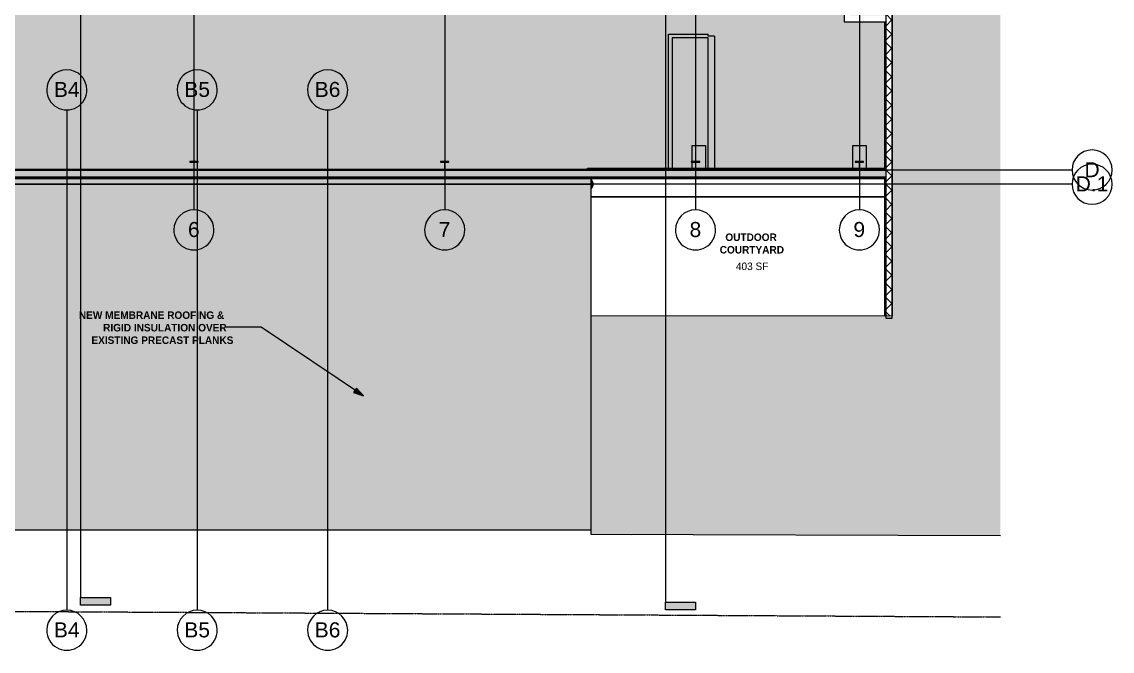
# Model space of a CAD drawing. Header units: inches. Extents: x -4124 to -1243, y 10241 to 12021.
# Drawn here: x -2619 to -1315, y 10241 to 10995 of the extents above; entities that cross this region are included whole.
import ezdxf

# ---------------------------------------------------------------- set-up
doc = ezdxf.new("R2010")
doc.units = ezdxf.units.IN
doc.header["$MEASUREMENT"] = 0
doc.linetypes.add('Double Dash 3_8_', pattern=[1, 0.375, -0.125, 0.125, -0.125, 0.125, -0.125])
doc.linetypes.add('Grid Line 1_2_', pattern=[0.875, 0.5, -0.125, 0.125, -0.125])
for name, color, linetype, lineweight in [('A-AREA-IDEN', 2, 'Continuous', 9), ('A-ROOF', 132, 'Continuous', 13), ('A-WALL', 113, 'Continuous', 13), ('A-WALL-PATT', 111, 'Continuous', 20), ('C-BLDG-PADS', 91, 'Continuous', 13), ('C-PROP-LINE', 91, 'Double Dash 3_8_', 9), ('C-TOPO', 7, 'Continuous', 9), ('G-ANNO-SYMB', 111, 'Continuous', 9), ('G-ANNO-TEXT', 231, 'Continuous', 9), ('I-WALL', 2, 'Continuous', 13), ('S-COLS', 52, 'Continuous', 13), ('S-FNDN', 32, 'Continuous', 13), ('S-GRID', 1, 'Continuous', 9), ('S-GRID-IDEN', 1, 'Continuous', 9)]:
    doc.layers.add(name, color=color, linetype=linetype, lineweight=lineweight)
doc.styles.add('Arial', font='arial.ttf', dxfattribs={"height": 18})
doc.styles.add('Century Gothic_1', font='ufonts.com_century-gothic.ttf', dxfattribs={"height": 9})
doc.styles.add('Century Gothic_B', font='GOTHICB.TTF', dxfattribs={"height": 9})
pattern_1 = [(0, (0, 0), (30.72, 7.68), [1.267, -21.773, 1.267, -21.773, -122.88]), (0, (0, 0), (30.72, 7.68), [-46.08, 1.267, -44.813, 1.267, -21.773, -53.76]), (0, (0, 0), (30.72, 7.68), [-115.2, 1.267, -14.093, 1.267, -37.133]), (120, (11.52, 3.84), (-22.011075, 22.7643004), [1.267, -21.773, 1.267, -21.773, -122.88]), (120, (11.52, 3.84), (-22.011075, 22.7643004), [-46.08, 1.267, -44.813, 1.267, -21.773, -53.76]), (120, (11.52, 3.84), (-22.011075, 22.7643004), [-115.2, 1.267, -14.093, 1.267, -37.133]), (240, (15.36, 19.2), (-8.708925, -30.4443004), [1.267, -21.773, 1.267, -21.773, -122.88]), (240, (15.36, 19.2), (-8.708925, -30.4443004), [-46.08, 1.267, -44.813, 1.267, -21.773, -53.76]), (240, (15.36, 19.2), (-8.708925, -30.4443004), [-115.2, 1.267, -14.093, 1.267, -37.133])]

# ---------------------------------------------------------------- blocks, each defined once
blk = doc.blocks.new('Walls 1 - Walls 1-1277454-FLOOR PLAN - MEZZANINE')
at = {"layer": 'A-ROOF', "lineweight": 9}
blk.add_hatch(color=161, dxfattribs=at).paths.add_polyline_path([(-1448.5, 10380.1), (-1448.5, 11927.4), (-1956.9, 11927.4), (-1956.8, 11915.8), (-1585.5, 11918.8), (-1585.5, 11774.1), (-1577.8, 11774.1), (-1577.8, 10643), (-1938.6, 10642.4), (-1938.6, 10381.4), (-1577.8, 10380.4)], flags=0)
for p, q in [((-1956.9, 11927.4), (-1956.8, 11915.8)), ((-1956.8, 11915.8), (-1585.5, 11918.9)), ((-1585.5, 11918.9), (-1585.5, 11774.1)), ((-1585.5, 11774.1), (-1577.8, 11774.1)), ((-1577.8, 11774.1), (-1577.8, 10643)), ((-1577.8, 10643), (-1938.6, 10642.4)), ((-1938.6, 10642.4), (-1938.6, 10381.4)), ((-1938.6, 10381.4), (-1448.5, 10380.1))]:
    blk.add_line(p, q, dxfattribs=at)
blk = doc.blocks.new('W-Wide Flange-Column - W10X49-V11-FLOOR PLAN - MEZZANINE')
at = {"layer": 'S-COLS', "lineweight": 9}
h = blk.add_hatch(dxfattribs=at)
h.set_pattern_fill('FP_16', color=8, style=0, pattern_type=2)
h.set_pattern_definition([(45, (2413.203, -10822.386), (-9.503515, 9.503515), []), (45, (2413.203, -10807.986), (-9.503515, 9.503515), [])])
h.paths.add_polyline_path([(5, -5), (5, -4.4), (0.9, -4.4), (0.4, -4.2), (0.2, -3.7), (0.2, 3.7), (0.4, 4.2), (0.9, 4.4), (5, 4.4), (5, 5), (-5, 5), (-5, 4.4), (-0.9, 4.4), (-0.4, 4.2), (-0.2, 3.7), (-0.2, -3.7), (-0.4, -4.2), (-0.9, -4.4), (-5, -4.4), (-5, -5)], flags=0)
for p, q in [((5, 5), (-5, 5)), ((-5, 5), (-5, 4.4)), ((-5, 4.4), (-0.9, 4.4)), ((-0.2, 3.7), (-0.2, -3.7)), ((0.2, -3.7), (0.2, 3.7)), ((0.9, 4.4), (5, 4.4)), ((5, 4.4), (5, 5)), ((-0.9, -4.4), (-5, -4.4)), ((-5, -4.4), (-5, -5)), ((-5, -5), (5, -5)), ((5, -4.4), (0.9, -4.4)), ((5, -5), (5, -4.4))]:
    blk.add_line(p, q, dxfattribs=at)
for centre, start, end in [((-0.9, 3.7), 0, 90), ((0.9, 3.7), 90, 180), ((-0.9, -3.7), 270, 0), ((0.9, -3.7), 180, 270)]:
    blk.add_arc(centre, 0.691, start, end, dxfattribs=at)
blk = doc.blocks.new('W-Wide Flange-Column - W10X49-V13-FLOOR PLAN - MEZZANINE')
at = {"layer": 'S-COLS', "lineweight": 9}
h = blk.add_hatch(dxfattribs=at)
h.set_pattern_fill('FP_18', color=8, style=0, pattern_type=2)
h.set_pattern_definition([(45, (2113.203, -10822.386), (-9.503515, 9.503515), []), (45, (2113.203, -10807.986), (-9.503515, 9.503515), [])])
h.paths.add_polyline_path([(-4.2, -5), (5, -5), (5, -4.4), (0.9, -4.4), (0.4, -4.2), (0.2, -3.7), (0.2, 3.7), (0.4, 4.2), (0.9, 4.4), (5, 4.4), (5, 5), (-5, 5), (-5, 4.4), (-0.9, 4.4), (-0.4, 4.2), (-0.2, 3.7), (-0.2, -3.7), (-0.4, -4.2), (-0.9, -4.4), (-5, -4.4), (-5, -5)], flags=0)
for p, q in [((5, 5), (-5, 5)), ((-5, 5), (-5, 4.4)), ((-5, 4.4), (-0.9, 4.4)), ((-0.2, 3.7), (-0.2, -3.7)), ((0.2, -3.7), (0.2, 3.7)), ((0.9, 4.4), (5, 4.4)), ((5, 4.4), (5, 5)), ((-0.9, -4.4), (-5, -4.4)), ((-5, -4.4), (-5, -5)), ((-5, -5), (5, -5)), ((5, -4.4), (0.9, -4.4)), ((5, -5), (5, -4.4))]:
    blk.add_line(p, q, dxfattribs=at)
for centre, start, end in [((-0.9, 3.7), 0, 90), ((0.9, 3.7), 90, 180), ((-0.9, -3.7), 270, 0), ((0.9, -3.7), 180, 270)]:
    blk.add_arc(centre, 0.691, start, end, dxfattribs=at)
blk = doc.blocks.new('W-Wide Flange-Column - W10X49-V15-FLOOR PLAN - MEZZANINE')
at = {"layer": 'S-COLS', "lineweight": 9}
h = blk.add_hatch(dxfattribs=at)
h.set_pattern_fill('FP_20', color=8, style=0, pattern_type=2)
h.set_pattern_definition([(45, (1813.203, -10822.386), (-9.503515, 9.503515), []), (45, (1813.203, -10807.986), (-9.503515, 9.503515), [])])
h.paths.add_polyline_path([(-5, -5), (5, -5), (5, -4.4), (0.9, -4.4), (0.4, -4.2), (0.2, -3.7), (0.2, 3.7), (0.4, 4.2), (0.9, 4.4), (5, 4.4), (5, 5), (-5, 5), (-5, 4.4), (-0.9, 4.4), (-0.4, 4.2), (-0.2, 3.7), (-0.2, -3.7), (-0.4, -4.2), (-0.9, -4.4), (-5, -4.4), (-5, -4.5)], flags=0)
for p, q in [((5, 5), (-5, 5)), ((-5, 5), (-5, 4.4)), ((-5, 4.4), (-0.9, 4.4)), ((-0.2, 3.7), (-0.2, -3.7)), ((0.2, -3.7), (0.2, 3.7)), ((0.9, 4.4), (5, 4.4)), ((5, 4.4), (5, 5)), ((-0.9, -4.4), (-5, -4.4)), ((-5, -4.4), (-5, -5)), ((-5, -5), (5, -5)), ((5, -4.4), (0.9, -4.4)), ((5, -5), (5, -4.4))]:
    blk.add_line(p, q, dxfattribs=at)
for centre, start, end in [((-0.9, 3.7), 0, 90), ((0.9, 3.7), 90, 180), ((-0.9, -3.7), 270, 0), ((0.9, -3.7), 180, 270)]:
    blk.add_arc(centre, 0.691, start, end, dxfattribs=at)
blk = doc.blocks.new('W-Wide Flange-Column - W10X49-V17-FLOOR PLAN - MEZZANINE')
at = {"layer": 'S-COLS', "lineweight": 9}
h = blk.add_hatch(dxfattribs=at)
h.set_pattern_fill('FP_22', color=8, style=0, pattern_type=2)
h.set_pattern_definition([(45, (1617.203, -10822.386), (-9.503515, 9.503515), []), (45, (1617.203, -10807.986), (-9.503515, 9.503515), [])])
h.paths.add_polyline_path([(5, -5), (5, -4.4), (0.9, -4.4), (0.4, -4.2), (0.2, -3.7), (0.2, 3.7), (0.4, 4.2), (0.9, 4.4), (5, 4.4), (5, 5), (-5, 5), (-5, 4.4), (-0.9, 4.4), (-0.4, 4.2), (-0.2, 3.7), (-0.2, -3.7), (-0.4, -4.2), (-0.9, -4.4), (-5, -4.4), (-5, -5), (1.5, -5)], flags=0)
for p, q in [((5, 5), (-5, 5)), ((-5, 5), (-5, 4.4)), ((-5, 4.4), (-0.9, 4.4)), ((-0.2, 3.7), (-0.2, -3.7)), ((0.2, -3.7), (0.2, 3.7)), ((0.9, 4.4), (5, 4.4)), ((5, 4.4), (5, 5)), ((-0.9, -4.4), (-5, -4.4)), ((-5, -4.4), (-5, -5)), ((-5, -5), (5, -5)), ((5, -4.4), (0.9, -4.4)), ((5, -5), (5, -4.4))]:
    blk.add_line(p, q, dxfattribs=at)
for centre, start, end in [((-0.9, 3.7), 0, 90), ((0.9, 3.7), 90, 180), ((-0.9, -3.7), 270, 0), ((0.9, -3.7), 180, 270)]:
    blk.add_arc(centre, 0.691, start, end, dxfattribs=at)
blk = doc.blocks.new('Family - ___-1442676-FLOOR PLAN - MEZZANINE')
at = {"layer": 'C-PROP-LINE', "color": 8}
blk.add_line((-2969.6, 10291.1), (-1448.5, 10282.5), dxfattribs=at)
blk = doc.blocks.new('Grid - Grid Head - Circle-50561-FLOOR PLAN - MEZZANINE')
at = {"layer": 'S-GRID-IDEN'}
for start, end in [(360, 180), (180, 360)]:
    blk.add_arc((0, 0), 0.25, start, end, dxfattribs=at)
blk = doc.blocks.new('Section - 3_32_ x 3_8_-54337-FLOOR PLAN - MEZZANINE')
at = {"layer": 'G-ANNO-SYMB'}
blk.add_hatch(color=256, dxfattribs=at).paths.add_polyline_path([(0, 0.375), (0, 0), (-0.09375, 0), (-0.09375, 0.375)], flags=0)
for p, q in [((0, 0.375), (-0.09375, 0.375)), ((-0.09375, 0.375), (-0.09375, 0)), ((0, 0), (0, 0.375)), ((-0.09375, 0), (0, 0))]:
    blk.add_line(p, q, dxfattribs=at)

msp = doc.modelspace()

# ---------------------------------------------------------------- hatches: boundary and pattern name
at = {"layer": 'A-ROOF'}
for color, points in [(254, [(-3120.78937, 10386.77039), (-1938.57825, 10386.77039), (-1938.57825, 10800.39539), (-3042.20325, 10800.39539), (-3042.20325, 10639.02039), (-3217.20325, 10639.02039), (-3217.20325, 10386.77039)]), (252, [(-3018.20325, 10800.39539), (-1938.57825, 10800.39539), (-1938.57825, 10807.14539), (-3042.20325, 10807.14539), (-3042.20325, 10800.39539), (-3026.20325, 10800.39539)])]:
    msp.add_hatch(color=color, dxfattribs=at).paths.add_polyline_path(points, flags=0)
at = {"layer": 'A-WALL'}
for color, points in [(7, [(-1790.32825, 10819.45789), (-1790.32825, 10977.64539), (-1797.95325, 10977.64539), (-1797.95325, 10819.45789)]), (252, [(-3074.20325, 10807.89539), (-1585.45325, 10807.89539), (-1585.45325, 10808.89539), (-3074.20325, 10808.89539)]), (7, [(-2117.42966, 10807.14539), (-1585.45325, 10807.14539), (-1585.45325, 10807.89539), (-3074.20325, 10807.89539), (-3074.20325, 10807.14539), (-2451.88289, 10807.14539)])]:
    msp.add_hatch(color=color, dxfattribs=at).paths.add_polyline_path(points, flags=0)
at = {"layer": 'A-WALL-PATT', "lineweight": 9}
h = msp.add_hatch(dxfattribs=at)
h.set_pattern_fill('FP_3', color=8, style=0, pattern_type=2)
h.set_pattern_definition([(45, (0, 0), (-8.485281, 8.485281), []), (135, (0, 0), (-8.485281, -8.485281), [])])
h.paths.add_polyline_path([(-1585.45325, 10642.9944), (-1577.82825, 10643.00784), (-1577.82825, 11774.14539), (-1585.45325, 11774.14539), (-1585.45325, 10643.00784)], flags=0)
h = msp.add_hatch(dxfattribs=at)
h.set_pattern_fill('FP_2', color=8, style=0, pattern_type=2)
h.set_pattern_definition(pattern_1)
h.paths.add_polyline_path([(-1866.58973, 10817.39539), (-1818.20325, 10817.39539), (-1818.20325, 10817.89539), (-2108.20325, 10817.89539), (-2108.20325, 10817.39539), (-1938.57825, 10817.39539)], flags=0)
h.paths.add_polyline_path([(-1585.45325, 10817.39539), (-1585.45325, 10817.89539), (-1612.20325, 10817.89539), (-1612.20325, 10817.39539), (-1587.20325, 10817.39539)], flags=0)
h.paths.add_polyline_path([(-1808.20325, 10817.39539), (-1622.20325, 10817.39539), (-1622.20325, 10817.89539), (-1808.20325, 10817.89539)], flags=0)
h.paths.add_polyline_path([(-3042.20325, 10817.39539), (-3018.20325, 10817.39539), (-3018.20325, 10817.89539), (-3052.20325, 10817.89539), (-3052.20325, 10817.39539)], flags=0)
h.paths.add_polyline_path([(-3074.20325, 10817.39539), (-3062.20325, 10817.39539), (-3062.20325, 10817.89539), (-3074.20325, 10817.89539)], flags=0)
h.paths.add_polyline_path([(-3008.20325, 10817.39539), (-2718.20325, 10817.39539), (-2718.20325, 10817.89539), (-3008.20325, 10817.89539)], flags=0)
h.paths.add_polyline_path([(-2708.20325, 10817.39539), (-2418.20325, 10817.39539), (-2418.20325, 10817.89539), (-2708.20325, 10817.89539)], flags=0)
h.paths.add_polyline_path([(-2118.20325, 10817.39539), (-2118.20325, 10817.89539), (-2408.20325, 10817.89539), (-2408.20325, 10817.39539)], flags=0)
h = msp.add_hatch(dxfattribs=at)
h.set_pattern_fill('FP_4', color=8, style=0, pattern_type=2)
h.set_pattern_definition([(161.57, (0.48, 0.48), (-3.83995378, -1.544e-05), [0, -27.322, 3.034, 0]), (18.43, (-0.48, 0.48), (-3.83995378, 1.544e-05), [0, -27.322, 3.034, 0]), (108.43, (0.48, 0.48), (1.919622, -9.60052459), [9.106, -21.25]), (71.57, (-0.48, 0.48), (1.919622, 9.60052459), [9.106, -21.25])])
h.paths.add_polyline_path([(-1946.29362, 10809.39539), (-1585.45325, 10809.39539), (-1585.45325, 10817.39539), (-3074.20325, 10817.39539), (-3074.20325, 10809.39539), (-1950.20304, 10809.39539)], flags=0)
h = msp.add_hatch(dxfattribs=at)
h.set_pattern_fill('FP_2', color=8, style=0, pattern_type=2)
h.set_pattern_definition(pattern_1)
h.paths.add_polyline_path([(-1585.45325, 10808.89539), (-1585.47585, 10809.39539), (-3074.20325, 10809.39539), (-3074.20325, 10808.89539), (-1587.20325, 10808.89539)], flags=0)
at = {"layer": 'C-BLDG-PADS', "lineweight": 9}
h = msp.add_hatch(dxfattribs=at)
h.set_pattern_fill('FP_13', color=9, style=0, pattern_type=2)
h.set_pattern_definition(pattern_1)
h.paths.add_polyline_path([(-1587.20325, 10642.99131), (-1585.45325, 10643.00784), (-1585.45325, 10807.14539), (-1587.20325, 10807.14539), (-1587.20325, 10643.00784)], flags=0)
h.paths.add_polyline_path([(-1587.20325, 10818.02039), (-1585.45325, 10818.02039), (-1585.45325, 10994.77818), (-1587.20325, 10994.77818), (-1587.20325, 10888.8411)], flags=0)
h.paths.add_polyline_path([(-1587.20325, 11002.40318), (-1585.45325, 11002.40318), (-1585.45325, 11039.65318), (-1587.20325, 11039.65318), (-1587.20325, 11005.70277)], flags=0)
h.paths.add_polyline_path([(-1587.20325, 11260.27039), (-1585.45325, 11260.27039), (-1585.45325, 11324.39539), (-1587.20325, 11324.39539), (-1587.20325, 11278.28996)], flags=0)
h.paths.add_polyline_path([(-1587.20325, 11329.14539), (-1585.45325, 11329.14539), (-1585.45325, 11416.14539), (-1587.20325, 11416.14539), (-1587.20325, 11330.21648)], flags=0)
h.paths.add_polyline_path([(-1585.45325, 11420.89539), (-1585.45325, 11759.77039), (-1587.20325, 11759.77039), (-1587.20325, 11420.89539)], flags=0)
h.paths.add_polyline_path([(-1585.45325, 11770.64539), (-1585.45325, 11772.14539), (-1587.20325, 11772.14539), (-1587.20325, 11770.64539)], flags=0)
h.paths.add_polyline_path([(-1587.20325, 11842.91874), (-1585.45325, 11842.91874), (-1585.45325, 11918.85213), (-1587.20325, 11918.83784), (-1587.20325, 11842.99081)], flags=0)
h = msp.add_hatch(dxfattribs=at)
h.set_pattern_fill('FP_1', color=9, style=0, pattern_type=2)
h.set_pattern_definition(pattern_1)
h.paths.add_polyline_path([(-2414.06458, 10818.02039), (-2413.90426, 10818.02039), (-2413.57568, 10818.15649), (-2413.37318, 10818.64539), (-2413.37318, 10826.12586), (-2413.57568, 10826.61476), (-2414.06458, 10826.81727), (-2418.20325, 10826.81727), (-2418.20325, 10827.37586), (-2408.20325, 10827.37586), (-2408.20325, 10826.81727), (-2412.34193, 10826.81727), (-2412.83082, 10826.61476), (-2413.03333, 10826.12586), (-2413.03333, 10818.64539), (-2412.83082, 10818.15649), (-2412.50224, 10818.02039), (-2113.90426, 10818.02039), (-2113.57568, 10818.15649), (-2113.37318, 10818.64539), (-2113.37318, 10826.12586), (-2113.57568, 10826.61476), (-2114.06458, 10826.81727), (-2118.20325, 10826.81727), (-2118.20325, 10827.37586), (-2108.20325, 10827.37586), (-2108.20325, 10826.81727), (-2112.34193, 10826.81727), (-2112.83082, 10826.61476), (-2113.03333, 10826.12586), (-2113.03333, 10818.64539), (-2112.83082, 10818.15649), (-2112.50224, 10818.02039), (-1942.39075, 10818.02039), (-1942.39075, 10819.70985), (-1845.45325, 10819.70985), (-1845.45325, 10979.89539), (-1797.95325, 10979.89539), (-1797.95325, 10977.64539), (-1790.32825, 10977.64539), (-1790.32825, 10819.70985), (-1617.37318, 10819.70985), (-1617.37318, 10826.12586), (-1617.57568, 10826.61476), (-1618.06458, 10826.81727), (-1622.20325, 10826.81727), (-1622.20325, 10827.37586), (-1612.20325, 10827.37586), (-1612.20325, 10826.81727), (-1616.34193, 10826.81727), (-1616.83082, 10826.61476), (-1617.03333, 10826.12586), (-1617.03333, 10819.70985), (-1587.20325, 10819.70985), (-1587.20325, 10994.77818), (-1635.20325, 10994.77818), (-1635.20325, 11033.89539), (-1904.20325, 11033.89539), (-1904.20325, 11264.89539), (-1829.70325, 11264.89539), (-1829.70325, 11420.27039), (-1824.95325, 11420.27039), (-1824.95325, 11420.89539), (-1587.20325, 11420.89539), (-1587.2033, 11758.39526), (-1617.03333, 11758.39526), (-1617.03333, 11751.66492), (-1616.83082, 11751.17602), (-1616.34193, 11750.97352), (-1612.20325, 11750.97352), (-1612.20325, 11750.41492), (-1622.20325, 11750.41492), (-1622.20325, 11750.97352), (-1618.06458, 11750.97352), (-1617.57568, 11751.17602), (-1617.37318, 11751.66492), (-1617.37318, 11758.39526), (-1813.03333, 11758.39539), (-1813.03333, 11751.66492), (-1812.83082, 11751.17602), (-1812.34193, 11750.97352), (-1808.20325, 11750.97352), (-1808.20325, 11750.41492), (-1818.20325, 11750.41492), (-1818.20325, 11750.97352), (-1814.06458, 11750.97352), (-1813.57568, 11751.17602), (-1813.37318, 11751.66492), (-1813.37318, 11758.39539), (-2113.03333, 11758.39539), (-2113.03333, 11751.66492), (-2112.83082, 11751.17602), (-2112.34193, 11750.97352), (-2108.20325, 11750.97352), (-2108.20325, 11750.41492), (-2118.20325, 11750.41492), (-2118.20325, 11750.97352), (-2114.06458, 11750.97352), (-2113.57568, 11751.17602), (-2113.37318, 11751.66492), (-2113.37318, 11758.39539), (-2413.03333, 11758.39539), (-2413.03333, 11751.66492), (-2412.83082, 11751.17602), (-2412.34193, 11750.97352), (-2408.20325, 11750.97352), (-2408.20325, 11750.41492), (-2418.20325, 11750.41492), (-2418.20325, 11750.97352), (-2414.06458, 11750.97352), (-2413.57568, 11751.17602), (-2413.37318, 11751.66492), (-2413.37318, 11758.39539), (-2713.03333, 11758.39539), (-2713.03333, 11751.66492), (-2712.83082, 11751.17602), (-2712.34193, 11750.97352), (-2708.20325, 11750.97352), (-2708.20325, 11750.41492), (-2718.20325, 11750.41492), (-2718.20325, 11750.97352), (-2714.06458, 11750.97352), (-2713.57568, 11751.17602), (-2713.37318, 11751.66492), (-2713.37318, 11758.39539), (-3013.03333, 11758.39539), (-3013.03333, 11751.66492), (-3012.83082, 11751.17602), (-3012.34193, 11750.97352), (-3008.20325, 11750.97352), (-3008.20325, 11750.41492), (-3018.20325, 11750.41492), (-3018.16419, 11682.52039), (-3016.22669, 11682.52039), (-3016.22669, 11536.52039), (-3018.20325, 11536.52039), (-3018.20325, 11458.50086), (-3008.20325, 11458.50086), (-3008.20325, 11457.94227), (-3012.34193, 11457.94227), (-3012.83082, 11457.73976), (-3013.03333, 11457.25086), (-3013.03333, 11449.77039), (-3012.83082, 11449.28149), (-3012.34193, 11449.07898), (-3008.20325, 11449.07898), (-3008.20325, 11448.52039), (-3018.20325, 11448.52039), (-3018.20325, 10827.37586), (-3008.20325, 10827.37586), (-3008.20325, 10826.81727), (-3012.34193, 10826.81727), (-3012.83082, 10826.61476), (-3013.03333, 10826.12586), (-3013.03333, 10818.64539), (-3012.83082, 10818.15649), (-3012.50224, 10818.02039), (-2713.90426, 10818.02039), (-2713.57568, 10818.15649), (-2713.37318, 10818.64539), (-2713.37318, 10826.12586), (-2713.57568, 10826.61476), (-2714.06458, 10826.81727), (-2718.20325, 10826.81727), (-2718.20325, 10827.37586), (-2708.20325, 10827.37586), (-2708.20325, 10826.81727), (-2712.34193, 10826.81727), (-2712.83082, 10826.61476), (-2713.03333, 10826.12586), (-2713.03333, 10818.64539), (-2712.83082, 10818.15649), (-2712.50224, 10818.02039), (-2451.88289, 10818.02039)], flags=0)
h.paths.add_polyline_path([(-3018.20325, 10818.02039), (-3013.90426, 10818.02039), (-3013.57568, 10818.15649), (-3013.37318, 10818.64539), (-3013.37318, 10826.12586), (-3013.57568, 10826.61476), (-3014.06458, 10826.81727), (-3018.20325, 10826.81727), (-3018.20325, 10818.15649)], flags=0)
h.paths.add_polyline_path([(-1840.95325, 10819.70985), (-1813.37318, 10819.70985), (-1813.37318, 10826.12586), (-1813.57568, 10826.61476), (-1814.06458, 10826.81727), (-1818.20325, 10826.81727), (-1818.20325, 10827.37586), (-1808.20325, 10827.37586), (-1808.20325, 10826.81727), (-1812.34193, 10826.81727), (-1812.83082, 10826.61476), (-1813.03333, 10826.12586), (-1813.03333, 10819.70985), (-1797.95325, 10819.70985), (-1797.95325, 10975.39539), (-1840.95325, 10975.39539), (-1840.95325, 10826.81727)], flags=0)
h.paths.add_polyline_path([(-1587.20325, 11002.40318), (-1587.20325, 11039.65318), (-1627.57825, 11039.65318), (-1627.57825, 11002.40318)], flags=0)
h.paths.add_polyline_path([(-1797.95325, 11038.39539), (-1635.20325, 11038.39539), (-1635.20325, 11039.65318), (-1745.20325, 11039.65318), (-1745.20325, 11038.72821), (-1899.70325, 11038.72821), (-1899.70325, 11038.39539), (-1859.64273, 11038.39539)], flags=0)
h.paths.add_polyline_path([(-1747.20325, 11219.64539), (-1745.20325, 11219.64539), (-1745.20325, 11260.27039), (-1829.70325, 11260.27039), (-1829.70325, 11260.39539), (-1879.20325, 11260.39539), (-1879.20325, 11259.64539), (-1747.20325, 11259.64539), (-1747.20325, 11221.64539)], flags=0)
h.paths.add_polyline_path([(-3014.06458, 11449.07898), (-3013.57568, 11449.28149), (-3013.37318, 11449.77039), (-3013.37318, 11457.25086), (-3013.57568, 11457.73976), (-3014.06458, 11457.94227), (-3018.20325, 11457.94227), (-3018.20325, 11449.07898), (-3016.27274, 11449.07898)], flags=0)
h.paths.add_polyline_path([(-3016.28919, 11535.23914), (-3016.87625, 11535.23914), (-3016.87625, 11536.23914), (-2856.22669, 11536.23914), (-2856.22669, 11535.23914), (-3016.22669, 11535.23914)], flags=0)
h.paths.add_polyline_path([(-3016.87625, 11682.80164), (-3016.87625, 11683.80164), (-2856.22669, 11683.80164), (-2856.22669, 11682.80164), (-3016.28919, 11682.80164)], flags=0)
h.paths.add_polyline_path([(-3018.20325, 11750.97352), (-3014.06458, 11750.97352), (-3013.57568, 11751.17602), (-3013.37318, 11751.66492), (-3013.37318, 11758.39539), (-3018.20325, 11758.39539)], flags=0)
at = {"layer": 'G-ANNO-TEXT'}
msp.add_hatch(color=256, dxfattribs=at).paths.add_polyline_path([(-2210.33662, 10547.08221), (-2218.51232, 10556.43617), (-2222.09397, 10551.09512)], flags=0)
at = {"layer": 'I-WALL'}
for color, points in [(7, [(-1845.45325, 10819.45789), (-1840.95325, 10819.45789), (-1840.95325, 10979.89539), (-1845.45325, 10979.89539), (-1845.45325, 10819.70985)]), (254, [(-1840.95325, 10975.39539), (-1797.95325, 10975.39539), (-1797.95325, 10979.89539), (-1840.95325, 10979.89539)])]:
    msp.add_hatch(color=color, dxfattribs=at).paths.add_polyline_path(points, flags=0)
at = {"layer": 'S-COLS'}
msp.add_hatch(color=254, dxfattribs=at).paths.add_polyline_path([(-1938.57825, 10794.57301), (-1937.44101, 10795.44564), (-1936.32858, 10796.89539), (-1935.62927, 10798.58366), (-1935.39075, 10800.39539), (-1935.62927, 10802.20415), (-1936.32858, 10803.89167), (-1937.44101, 10805.34088), (-1938.57825, 10806.22147), (-1938.57825, 10795.44564)], flags=0)
at = {"layer": 'S-FNDN'}
h = msp.add_hatch(color=9, dxfattribs=at)
h.paths.add_polyline_path([(-1615.7498, 10818.02039), (-1587.20325, 10818.02876), (-1587.20325, 10819.70985), (-1617.03333, 10819.70985), (-1617.03333, 10818.64539), (-1616.83082, 10818.15649), (-1616.50224, 10818.02039), (-1616.34193, 10818.02039)], flags=0)
h.paths.add_polyline_path([(-1812.50224, 10818.02039), (-1617.90426, 10818.02039), (-1617.56842, 10818.17404), (-1617.37318, 10818.64539), (-1617.37318, 10819.70985), (-1790.32825, 10819.70985), (-1790.32825, 10819.45789), (-1797.95325, 10819.45789), (-1797.95325, 10819.70985), (-1813.03333, 10819.70985), (-1813.03333, 10818.64539), (-1812.83082, 10818.15649)], flags=0)
h.paths.add_polyline_path([(-1938.57825, 10818.02039), (-1813.90426, 10818.02039), (-1813.57568, 10818.15649), (-1813.37318, 10818.64539), (-1813.37318, 10819.70985), (-1840.95325, 10819.70985), (-1840.95325, 10819.45789), (-1845.45325, 10819.45789), (-1845.45325, 10819.70985), (-1938.57825, 10819.70985)], flags=0)

# ---------------------------------------------------------------- linework, layer by layer
at = {"layer": 'A-ROOF', "color": 8, "lineweight": 9}
for p, q in [((-3042.20325, 10800.39539), (-1938.57825, 10800.39539)), ((-1938.57825, 10807.14539), (-1938.57825, 10642.37175)), ((-3217.20325, 10386.77039), (-1938.57825, 10386.77039))]:
    msp.add_line(p, q, dxfattribs=at)
at = {"layer": 'A-WALL', "lineweight": 9}
for p, q in [((-1585.45325, 11774.14539), (-1585.45325, 10817.39539)), ((-1577.82825, 10640.14539), (-1577.82825, 11774.14539)), ((-1635.20325, 11047.27818), (-1635.20325, 10994.77818)), ((-1635.20325, 10994.77818), (-1585.45325, 10994.77818)), ((-2413.90426, 10818.02039), (-2712.50224, 10818.02039)), ((-2708.20325, 10817.89539), (-2418.20325, 10817.89539)), ((-2708.20325, 10817.39539), (-2418.20325, 10817.39539)), ((-2113.90426, 10818.02039), (-2412.50224, 10818.02039)), ((-2408.20325, 10817.89539), (-2118.20325, 10817.89539)), ((-2408.20325, 10817.39539), (-2118.20325, 10817.39539)), ((-1813.90426, 10818.02039), (-2112.50224, 10818.02039)), ((-2108.20325, 10817.89539), (-1818.20325, 10817.89539)), ((-2108.20325, 10817.39539), (-1818.20325, 10817.39539)), ((-1617.90426, 10818.02039), (-1812.50224, 10818.02039)), ((-1808.20325, 10817.89539), (-1622.20325, 10817.89539)), ((-1808.20325, 10817.39539), (-1622.20325, 10817.39539)), ((-1585.45325, 10818.02039), (-1616.50224, 10818.02039)), ((-1612.20325, 10817.89539), (-1585.45325, 10817.89539)), ((-1612.20325, 10817.39539), (-1585.45325, 10817.39539)), ((-1585.45325, 10817.39539), (-1585.45325, 10640.14539)), ((-3358.64075, 10807.14539), (-1585.45325, 10807.14539)), ((-3357.89075, 10807.89539), (-1585.45325, 10807.89539)), ((-3356.39075, 10809.39539), (-1585.45325, 10809.39539)), ((-3074.20325, 10808.89539), (-1585.45325, 10808.89539)), ((-1585.45325, 10640.14539), (-1577.82825, 10640.14539))]:
    msp.add_line(p, q, dxfattribs=at)
at = {"layer": 'A-WALL', "color": 8, "lineweight": 9}
for p, q in [((-1790.32825, 10977.64539), (-1797.95325, 10977.64539)), ((-1797.95325, 10819.45789), (-1797.95325, 10975.39539)), ((-1790.32825, 10977.64539), (-1790.32825, 10819.45789)), ((-1797.95325, 10819.45789), (-1790.32825, 10819.45789))]:
    msp.add_line(p, q, dxfattribs=at)
at = {"layer": 'C-BLDG-PADS', "color": 8, "lineweight": 9}
for p, q in [((-1587.20325, 10994.77818), (-1587.20325, 10818.02039)), ((-1942.39075, 10818.02039), (-1942.39075, 10819.70985)), ((-1942.39075, 10819.70985), (-1938.57825, 10819.70985)), ((-1840.95325, 10819.70985), (-1817.20326, 10819.70985)), ((-1801.20326, 10819.70985), (-1797.95325, 10819.70985)), ((-1790.32825, 10819.70985), (-1625.20326, 10819.70985)), ((-1587.20325, 10807.14539), (-1587.20325, 10642.99131))]:
    msp.add_line(p, q, dxfattribs=at)
at = {"layer": 'C-TOPO', "color": 8}
for p, q in [((-1881.70129, 10785.27026), (-1938.57825, 10785.27026)), ((-1938.57825, 10785.27026), (-1881.70129, 10785.27026)), ((-1938.57825, 10785.27026), (-1881.70129, 10785.27026)), ((-1587.20325, 10785.27026), (-1881.70129, 10785.27026)), ((-1881.70129, 10785.27026), (-1587.20325, 10785.27026)), ((-1881.70129, 10785.27026), (-1587.20325, 10785.27026)), ((-1938.57825, 10381.41064), (-1889.3194, 10381.27661))]:
    msp.add_line(p, q, dxfattribs=at)
at = {"layer": 'G-ANNO-SYMB'}
for p, q in [((-1849.07964, 11831.64691), (-1849.07964, 10300.08503)), ((-2548.89173, 11824.84751), (-2548.89173, 10305.72669))]:
    msp.add_line(p, q, dxfattribs=at)
at = {"layer": 'G-ANNO-TEXT'}
for p, q in [((-2332.75368, 10629.17365), (-2374.5195, 10629.17365)), ((-2210.33662, 10547.08221), (-2332.75368, 10629.17365)), ((-2218.51232, 10556.43617), (-2222.09397, 10551.09512)), ((-2210.33662, 10547.08221), (-2218.51232, 10556.43617)), ((-2222.09397, 10551.09512), (-2210.33662, 10547.08221))]:
    msp.add_line(p, q, dxfattribs=at)
at = {"layer": 'I-WALL', "color": 8, "lineweight": 9}
for p, q in [((-1845.45325, 10979.89539), (-1797.95325, 10979.89539)), ((-1845.45325, 10819.45789), (-1845.45325, 10979.89539)), ((-1797.95325, 10975.39539), (-1840.95325, 10975.39539)), ((-1840.95325, 10975.39539), (-1840.95325, 10819.45789)), ((-1797.95325, 10977.64539), (-1797.95325, 10979.89539)), ((-1845.45325, 10819.45789), (-1840.95325, 10819.45789))]:
    msp.add_line(p, q, dxfattribs=at)
at = {"layer": 'S-COLS', "color": 8, "lineweight": 9}
for start, end in [(0, 56.78358113), (303.23332174, 0)]:
    msp.add_arc((-1942.39075, 10800.39539), 7, start, end, dxfattribs=at)
at = {"layer": 'S-FNDN', "color": 8, "lineweight": 9}
for p, q in [((-1817.20326, 10827.37586), (-1817.20326, 10846.58958)), ((-1817.20326, 10846.58958), (-1801.20326, 10846.58958)), ((-1801.20326, 10846.58958), (-1801.20326, 10819.70985)), ((-1625.20326, 10819.70985), (-1625.20326, 10846.58958)), ((-1625.20326, 10846.58958), (-1609.20326, 10846.58958)), ((-1609.20326, 10846.58958), (-1609.20326, 10819.70985)), ((-1817.20326, 10819.70985), (-1817.20326, 10826.81727)), ((-1938.57825, 10819.70985), (-1845.44598, 10819.70985)), ((-1938.57825, 10819.70985), (-1938.57825, 10818.02039)), ((-1817.20326, 10819.70985), (-1813.37318, 10819.70985)), ((-1813.03333, 10819.70985), (-1801.20326, 10819.70985)), ((-1625.20326, 10819.70985), (-1617.37318, 10819.70985)), ((-1617.03333, 10819.70985), (-1585.45325, 10819.70985))]:
    msp.add_line(p, q, dxfattribs=at)
at = {"layer": 'S-GRID', "linetype": 'Grid Line 1_2_'}
for p, q in [((-2413.20325, 11973.42375), (-2413.20325, 10769.69706)), ((-2113.20325, 11973.42375), (-2113.20325, 10769.69706)), ((-1813.20325, 11973.42375), (-1813.20325, 10769.69706)), ((-1617.20325, 11973.42375), (-1617.20325, 10769.69706)), ((-2565.20325, 10889.35479), (-2565.20325, 10290.55287)), ((-2409.20325, 10889.35479), (-2409.20325, 10290.55287)), ((-2253.20325, 10889.35479), (-2253.20325, 10290.55287)), ((-1362.80331, 10817.39539), (-3750.49332, 10817.39539)), ((-1362.80331, 10800.39539), (-3886.22241, 10800.39539))]:
    msp.add_line(p, q, dxfattribs=at)

# ---------------------------------------------------------------- block references
at = {"layer": 'A-ROOF', "color": 8, "lineweight": 9}
msp.add_blockref('Walls 1 - Walls 1-1277454-FLOOR PLAN - MEZZANINE', (0, 0), dxfattribs=at)
at = {"layer": 'C-PROP-LINE', "color": 8}
msp.add_blockref('Family - ___-1442676-FLOOR PLAN - MEZZANINE', (0, 0), dxfattribs=at)
at = {"layer": 'G-ANNO-SYMB', "extrusion": (0, 0, -1), "xscale": 95.99999999999994, "yscale": 95.99999999999994, "zscale": 95.99999999999994, "rotation": 90.0000000000006}
for p in [(2548.89173, 10305.72669), (1849.07964, 10300.08503)]:
    msp.add_blockref('Section - 3_32_ x 3_8_-54337-FLOOR PLAN - MEZZANINE', p, dxfattribs=at)
at = {"layer": 'S-COLS', "color": 7, "lineweight": 9}
for name, p in [('W-Wide Flange-Column - W10X49-V11-FLOOR PLAN - MEZZANINE', (-2413.20325, 10822.38562)), ('W-Wide Flange-Column - W10X49-V13-FLOOR PLAN - MEZZANINE', (-2113.20325, 10822.38562)), ('W-Wide Flange-Column - W10X49-V15-FLOOR PLAN - MEZZANINE', (-1813.20325, 10822.38562)), ('W-Wide Flange-Column - W10X49-V17-FLOOR PLAN - MEZZANINE', (-1617.20325, 10822.38562))]:
    msp.add_blockref(name, p, dxfattribs=at)
at = {"layer": 'S-GRID-IDEN', "xscale": 95.99999999999994, "yscale": 95.99999999999994, "zscale": 95.99999999999994}
for p, rotation in [((-2565.20325, 10913.35479), 180), ((-2409.20325, 10913.35479), 180), ((-2253.20325, 10913.35479), 180), ((-1338.80331, 10817.39539), 89.99999999999962), ((-1338.80331, 10800.39539), 89.9999999999996), ((-2413.20325, 10745.69706), 180), ((-2113.20325, 10745.69706), 180), ((-1813.20325, 10745.69706), 180), ((-1617.20325, 10745.69706), 180), ((-2565.20325, 10266.55287), 180), ((-2409.20325, 10266.55287), 180), ((-2253.20325, 10266.55287), 180)]:
    msp.add_blockref('Grid - Grid Head - Circle-50561-FLOOR PLAN - MEZZANINE', p, dxfattribs=dict(at, rotation=rotation))

# ---------------------------------------------------------------- texts
at = {"layer": 'A-AREA-IDEN', "char_height": 9, "attachment_point": 1}
for s, insert, width, style in [('OUTDOOR', (-1777.49112, 10741.4357), 75.447, 'Century Gothic_B'), ('COURTYARD', (-1784.24112, 10726.4357), 91.809, 'Century Gothic_B'), ('403 SF', (-1764.87104, 10706.61055), 44.844, 'Century Gothic_1')]:
    msp.add_mtext(s, dxfattribs=dict(at, insert=insert, width=width, style=style))
at = {"layer": 'G-ANNO-TEXT', "char_height": 9, "attachment_point": 1, "style": 'Century Gothic_B'}
for s, insert, width in [('NEW MEMBRANE ROOFING &', (-2550.75887, 10648.18074), 213.615), ('RIGID INSULATION OVER', (-2521.75887, 10633.18074), 178.467), ('EXISTING PRECAST PLANKS', (-2535.75887, 10618.18074), 195.435)]:
    msp.add_mtext(s, dxfattribs=dict(at, insert=insert, width=width))
at = {"layer": 'S-GRID-IDEN', "char_height": 18, "attachment_point": 1, "style": 'Arial'}
for s, insert, width in [('B4', (-2580.6947, 10922.83771), 37.269), ('B5', (-2424.6947, 10922.83771), 37.269), ('B6', (-2268.6947, 10922.83771), 37.269), ('D', (-1347.96566, 10826.77621), 22.119), ('D.1', (-1358.45385, 10809.77621), 47.571), ('6', (-2420.32305, 10755.17998), 16.968), ('7', (-2120.32305, 10755.17998), 16.968), ('8', (-1820.32305, 10755.17998), 16.968), ('9', (-1624.32305, 10755.17998), 16.968), ('B4', (-2580.6947, 10276.03579), 37.269), ('B5', (-2424.6947, 10276.03579), 37.269), ('B6', (-2268.6947, 10276.03579), 37.269)]:
    msp.add_mtext(s, dxfattribs=dict(at, insert=insert, width=width))

doc.saveas('drawing.dxf')
